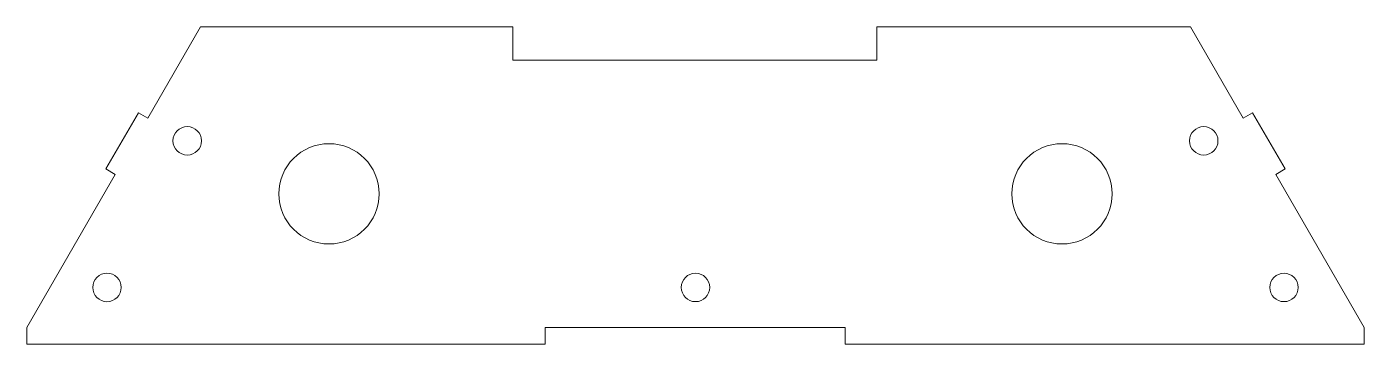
# Model space of a CAD drawing. Header units: inches. Extents: x -5 to 0, y -0.06 to 1.12.
import ezdxf

# ---------------------------------------------------------------- set-up
doc = ezdxf.new("R2010")
doc.units = ezdxf.units.IN
doc.header["$MEASUREMENT"] = 0

msp = doc.modelspace()

# ---------------------------------------------------------------- linework, layer by layer
at = {"color": 7, "linetype": 'Continuous', "lineweight": 15}
for p, q in [((-4.5476, 0.7835), (-4.3505, 1.125)), ((-4.3505, 1.125), (-3.1825, 1.125)), ((-3.1825, 1.125), (-3.1825, 1)), ((-1.8225, 1.125), (-0.6495, 1.125)), ((-1.8225, 1.125), (-1.8225, 1)), ((-0.4524, 0.7835), (-0.6495, 1.125)), ((-1.8225, 1), (-3.1825, 1)), ((-4.7038, 0.593), (-4.5823, 0.8035)), ((-4.5823, 0.8035), (-4.5476, 0.7835)), ((-0.4177, 0.8035), (-0.4524, 0.7835)), ((-0.4177, 0.8035), (-0.2962, 0.593)), ((-5, 0), (-4.6691, 0.573)), ((-4.7038, 0.593), (-4.6691, 0.573)), ((-0.2962, 0.593), (-0.3309, 0.573)), ((0, 0), (-0.3309, 0.573)), ((-5, -0.0625), (-5, 0)), ((-3.0625, -0.0625), (-3.0625, 0)), ((-1.94, 0), (-3.0625, 0)), ((-1.94, -0.0625), (-1.94, 0)), ((0, -0.0625), (0, 0)), ((-3.0625, -0.0625), (-5, -0.0625)), ((0, -0.0625), (-1.94, -0.0625))]:
    msp.add_line(p, q, dxfattribs=at)
for centre, radius in [((-4.4, 0.6983), 0.0533), ((-0.6, 0.6983), 0.0532), ((-3.87, 0.5), 0.1875), ((-1.13, 0.5), 0.1875), ((-4.7, 0.15), 0.0533), ((-2.5, 0.15), 0.0532), ((-0.3, 0.15), 0.0532)]:
    msp.add_circle(centre, radius, dxfattribs=at)

doc.saveas('drawing.dxf')
